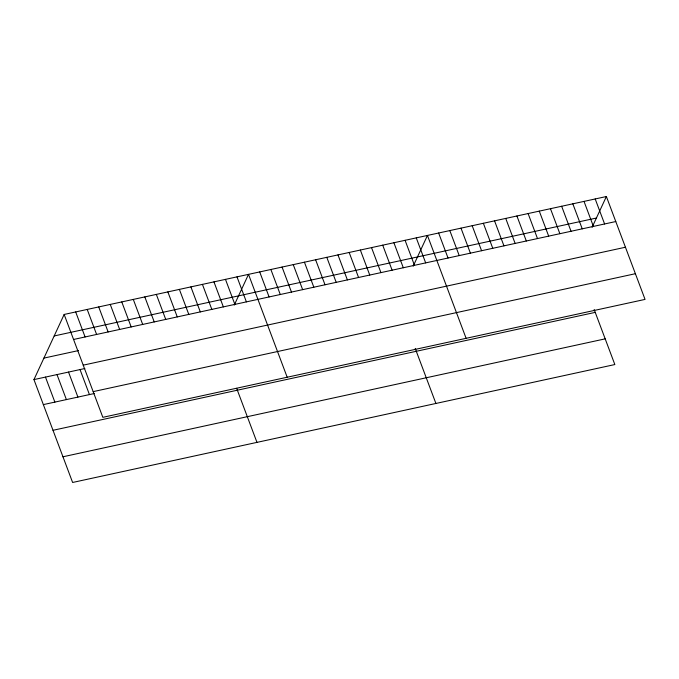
<?xml version="1.0" encoding="UTF-8"?>
<svg xmlns="http://www.w3.org/2000/svg" width="679" height="679" viewBox="0 0 679 679"><rect width="100%" height="100%" fill="white"/><g stroke="black" fill="none" stroke-linecap="round" stroke-linejoin="round"><path stroke-width="1.02" d="M594.159 309.522L614.843 364.547L72.619 482.472L33.95 379.595L64.157 314.453L606.381 196.528L645.05 299.405L102.835 417.33L64.157 314.453M234.263 305.083L248.514 274.358L287.183 377.235M413.197 266.168L427.447 235.443L466.117 338.32M592.13 227.253L606.381 196.528M54.193 335.952L596.408 218.027M73.561 339.466L615.785 221.541M43.923 358.096L78.484 350.576M83.22 365.158L625.444 247.232M33.95 379.595L84.841 368.527M93.176 391.63L635.391 273.705M43.354 404.608L94.237 393.54M53.013 430.299L595.228 312.374M62.96 456.78L605.184 338.855M595.194 198.955L604.599 223.968M584.016 201.391L593.412 226.404M572.83 203.819L582.234 228.831M561.643 206.255L571.047 231.267M550.465 208.691L559.869 233.695M539.279 211.118L548.683 236.131M528.101 213.554L537.496 238.567M516.914 215.981L526.318 240.994M505.728 218.417L515.132 243.43M494.55 220.845L503.945 245.857M483.363 223.281L492.767 248.293M472.185 225.717L481.581 250.721M460.999 228.144L470.403 253.157M449.812 230.58L459.216 255.593M438.634 233.007L448.03 258.02M416.261 237.871L425.665 262.883M405.083 240.307L414.479 265.319M393.896 242.734L403.301 267.747M382.718 245.17L392.114 270.183M415.225 348.437L435.91 403.462M371.532 247.606L380.936 272.61M360.345 250.033L369.749 275.046M349.167 252.469L358.563 277.482M337.981 254.897L347.385 279.909M326.803 257.333L336.198 282.345M315.616 259.76L325.02 284.773M304.43 262.196L313.834 287.209M293.252 264.632L302.647 289.636M282.065 267.059L291.469 292.072M270.879 269.495L280.283 294.508M259.701 271.923L269.096 296.935M236.996 276.862L246.392 301.875M225.47 279.366L234.875 304.379M213.953 281.878L223.349 306.883M202.427 284.382L211.831 309.395M236.648 388.303L256.976 442.377M190.901 286.886L200.305 311.899M179.383 289.39L188.787 314.402M167.857 291.902L177.261 316.906M156.34 294.406L165.735 319.419M144.814 296.91L154.218 321.922M133.296 299.414L142.692 324.426M121.77 301.926L131.174 326.93M110.253 304.43L119.648 329.442M98.727 306.933L108.131 331.946M87.209 309.437L96.605 334.45M75.683 311.95L85.087 336.954M80.037 369.571L89.441 394.584M68.52 372.075L77.915 397.088M56.994 374.587L66.398 399.591M45.476 377.091L54.872 402.104"/></g></svg>
